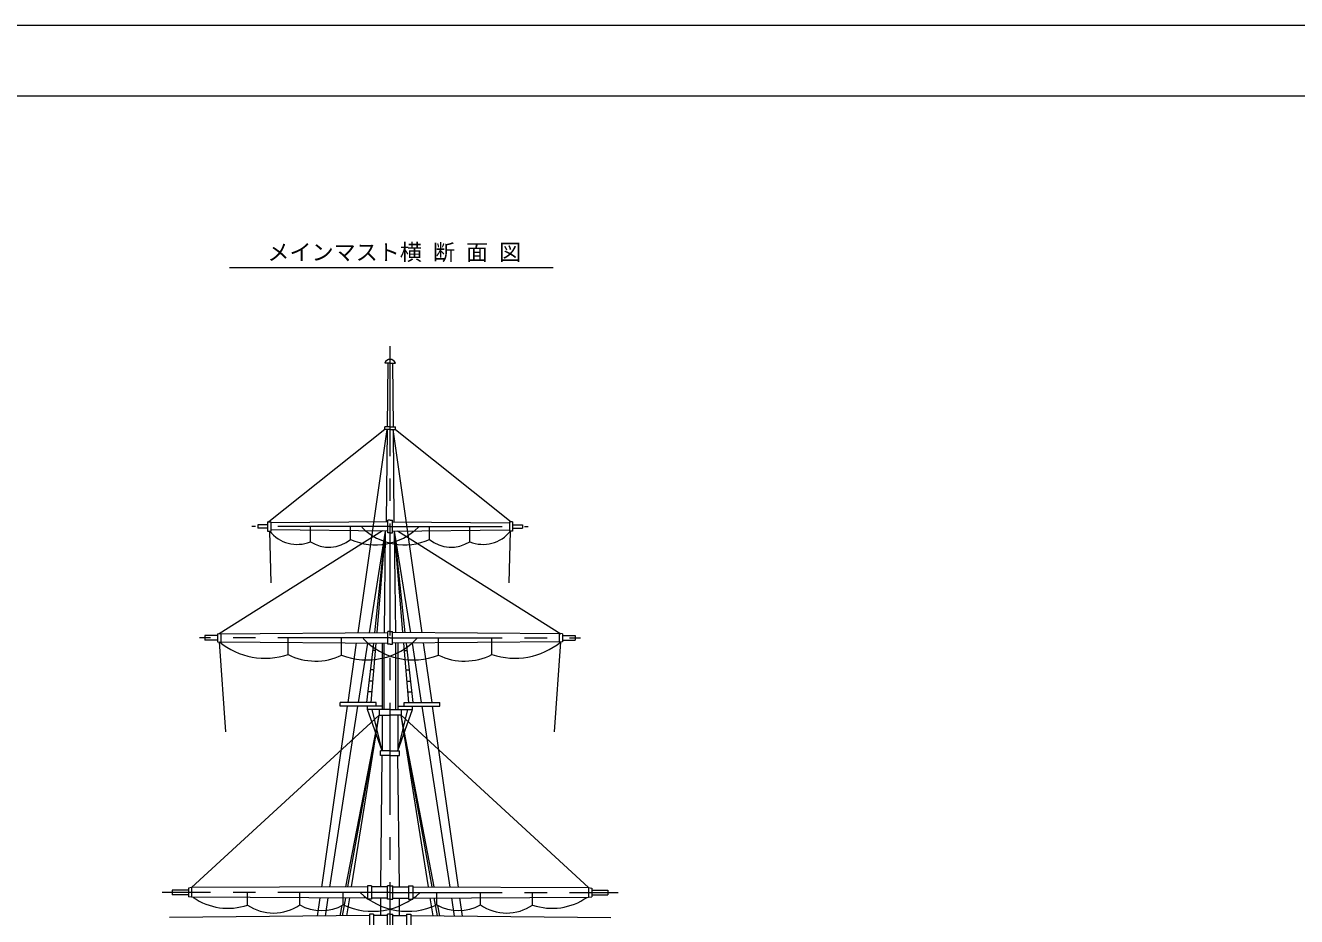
# Model space of a CAD drawing. Units: millimetres, scale not verified. Extents: x -51050 to 51050, y -29700 to 29700.
# Drawn here: x -9960 to 26034, y 4465 to 29700 of the extents above; entities that cross this region are included whole.
import ezdxf
from ezdxf.enums import TextEntityAlignment as Align

# ---------------------------------------------------------------- set-up
doc = ezdxf.new("R2010")
doc.units = ezdxf.units.MM
doc.header["$LTSCALE"] = 100
doc.linetypes.add('USER1', pattern=[50.8, 31.75, -6.35, 6.35, -6.35])
for name, color, linetype, lineweight in [('0-3_keijou', 7, 'Continuous', 18), ('0-4_frame', 7, 'Continuous', 18), ('0-5_text', 7, 'Continuous', 18), ('0-6_center', 7, 'USER1', 18)]:
    doc.layers.add(name, color=color, linetype=linetype, lineweight=lineweight)
doc.styles.add('ＭＳ ゴシック', font='')
doc.styles.get('ＭＳ ゴシック').set_extended_font_data('MS Gothic')

msp = doc.modelspace()

# ---------------------------------------------------------------- linework, layer by layer
at = {"layer": '0-3_keijou'}
for p, q in [((365, 20137.7), (215, 20137.7)), ((300, 20137.7), (280, 18337.7)), ((365, 20137.7), (515, 20137.7)), ((430, 20137.7), (450, 18337.7)), ((215, 18257.7), (-3063, 15642.2)), ((-542.3, 12500.5), (279.3, 18257.7)), ((365, 18337.7), (215, 18337.7)), ((279.3, 18257.7), (256.2, 15641.8)), ((365, 18337.7), (515, 18337.7)), ((450.7, 18257.7), (473.8, 15641.8)), ((1272.2, 12500.5), (450.7, 18257.7)), ((515, 18257.7), (3793, 15642.2)), ((-3103.7, 15562.2), (-3383.7, 15562.2)), ((-3383.7, 15562.2), (-3383.7, 15462.2)), ((-3103.7, 15642.2), (-3013.7, 15642.2)), ((298, 15642.2), (-3013.7, 15612.2)), ((-3013.7, 15642.2), (-3013.7, 15382.2)), ((-1891.1, 15080.6), (-1891.1, 15512.2)), ((-751, 15142.3), (-751, 15512.2)), ((365, 15692.2), (298, 15692.2)), ((298, 15332.2), (298, 15692.2)), ((365, 15692.2), (432, 15692.2)), ((432, 15332.2), (432, 15692.2)), ((432, 15642.2), (3743.6, 15612.2)), ((1481, 15142.3), (1481, 15512.2)), ((2621.1, 15080.6), (2621.1, 15512.2)), ((3743.6, 15642.2), (3743.6, 15382.2)), ((3833.6, 15642.2), (3743.6, 15642.2)), ((3833.6, 15562.2), (4113.6, 15562.2)), ((4113.6, 15562.2), (4113.6, 15462.2)), ((153.4, 15383.5), (-4469.7, 12471.4)), ((-3103.7, 15462.2), (-3383.7, 15462.2)), ((-3005.9, 13914.8), (-3043.8, 15382.2)), ((298, 15382.2), (-3013.7, 15412.2)), ((-220.6, 12502.9), (237.8, 15382.7)), ((-65.4, 12504.1), (237.8, 15382.7)), ((-1.3, 12504.5), (237.8, 15382.7)), ((203.5, 12506), (237.8, 15382.7)), ((365, 15332.2), (298, 15332.2)), ((365, 15332.2), (432, 15332.2)), ((432, 15382.2), (3743.6, 15412.2)), ((950.5, 12502.9), (492.2, 15382.7)), ((795.4, 12504.1), (492.2, 15382.7)), ((731.3, 12504.5), (492.2, 15382.7)), ((526.4, 12506), (492.2, 15382.7)), ((576.5, 15383.5), (5199.6, 12471.4)), ((3735.9, 13914.8), (3773.8, 15382.2)), ((3833.6, 15462.2), (4113.6, 15462.2)), ((-4517.4, 12423.7), (-4876.4, 12423.7)), ((-4876.4, 12423.7), (-4876.4, 12289.7)), ((-4517.4, 12289.7), (-4876.4, 12289.7)), ((-4517.4, 12471.1), (298, 12506.7)), ((-4517.4, 12471.7), (-4517.4, 12241.7)), ((-4517.4, 12242.4), (298, 12206.7)), ((-4289.8, 9692.3), (-4467.3, 12242)), ((-4427.4, 12471.7), (-4427.4, 12241.7)), ((-2519.5, 11884.4), (-2519.5, 12356.7)), ((-1007.3, 11867.1), (-1007.3, 12356.7)), ((365, 12536.7), (298, 12536.7)), ((298, 12176.7), (298, 12536.7)), ((365, 12536.7), (432, 12536.7)), ((432, 12176.7), (432, 12536.7)), ((5247.4, 12471.1), (432, 12506.7)), ((5247.4, 12242.4), (432, 12206.7)), ((1737.2, 11867.1), (1737.2, 12356.7)), ((3249.4, 11884.4), (3249.4, 12356.7)), ((5019.7, 9692.3), (5197.2, 12242)), ((5157.4, 12471.7), (5157.4, 12241.7)), ((5247.4, 12471.7), (5247.4, 12241.7)), ((5247.4, 12423.7), (5606.4, 12423.7)), ((5247.4, 12289.7), (5606.4, 12289.7)), ((5606.4, 12423.7), (5606.4, 12289.7)), ((-824.2, 10525.2), (-583.3, 12213.3)), ((-528, 10525.2), (-267.1, 12210.9)), ((-290.7, 10525.2), (-96.4, 12209.7)), ((-167.1, 10525.2), (-25.9, 12209.1)), ((-43.4, 12000.2), (-120.6, 12000.2)), ((141.7, 12207.9), (141.7, 10333.2)), ((200, 10333.2), (200, 12207.5)), ((365, 12176.7), (298, 12176.7)), ((365, 12176.7), (432, 12176.7)), ((530, 10333.2), (530, 12207.5)), ((588.2, 12207.9), (588.2, 10333.2)), ((897.1, 10525.2), (755.8, 12209.1)), ((773.3, 12000.2), (850.5, 12000.2)), ((1020.7, 10525.2), (826.4, 12209.7)), ((1258, 10525.2), (997, 12210.9)), ((1554.1, 10525.2), (1313.2, 12213.3)), ((-89.5, 11450.2), (-184, 11450.2)), ((819.5, 11450.2), (914, 11450.2)), ((-141.3, 10833.2), (-255.2, 10833.2)), ((-116.6, 11127.2), (-221.3, 11127.2)), ((846.6, 11127.2), (951.2, 11127.2)), ((871.2, 10833.2), (985.1, 10833.2)), ((-30, 10525.2), (-1045, 10525.2)), ((-1045, 10422.2), (-1045, 10525.2)), ((-30, 10422.2), (-30, 10525.2)), ((760, 10525.2), (1775, 10525.2)), ((760, 10422.2), (760, 10525.2)), ((1775, 10422.2), (1775, 10525.2)), ((55, 10171.2), (-5254.1, 5285.7)), ((-1569.7, 5300.4), (-838.9, 10422.2)), ((-1336.8, 5301.3), (-544, 10422.2)), ((141.7, 10422.2), (-1045, 10422.2)), ((-887.8, 5303.1), (55, 10171.2)), ((-830.2, 5303.3), (55, 10171.2)), ((-723.7, 5303.8), (55, 10171.2)), ((-273, 10333.2), (-273, 10422.2)), ((55, 10333.2), (-273, 10333.2)), ((141.7, 9154.2), (-273, 10333.2)), ((141.7, 9154.2), (-141.1, 10333.2)), ((141.7, 10171.2), (141.7, 9154.2)), ((588.2, 10422.2), (1775, 10422.2)), ((588.2, 9154.2), (1003, 10333.2)), ((588.2, 9154.2), (871.1, 10333.2)), ((588.2, 10171.2), (588.2, 9154.2)), ((675, 10333.2), (1003, 10333.2)), ((675, 10171.2), (5984.1, 5285.7)), ((1560.1, 5303.3), (675, 10171.2)), ((1617.7, 5303.1), (675, 10171.2)), ((1453.7, 5303.8), (675, 10171.2)), ((1003, 10333.2), (1003, 10422.2)), ((2066.7, 5301.3), (1273.9, 10422.2)), ((2299.7, 5300.4), (1568.8, 10422.2)), ((365, 9154.2), (95, 9154.2)), ((99.5, 5307.1), (142.7, 9027.2)), ((365, 9154.2), (635, 9154.2)), ((630.5, 5307.1), (587.3, 9027.2)), ((-5344.1, 5214.7), (-5804.1, 5214.7)), ((-5804.1, 5214.7), (-5804.1, 5080.7)), ((-5344.1, 5080.7), (-5804.1, 5080.7)), ((-5254.1, 5285.7), (-5344.1, 5273.7)), ((-5344.1, 5273.7), (-5344.1, 5021.7)), ((-276.9, 5305.6), (-5254.1, 5285.7)), ((-5254.1, 5285.7), (-5254.1, 5009.7)), ((-3671.1, 4791.7), (-3671.1, 5147.7)), ((-2194.2, 4794.6), (-2194.2, 5147.7)), ((-959, 4794.3), (-959, 5147.7)), ((-157.9, 5333.7), (-276.9, 5333.7)), ((-276.9, 5333.7), (-276.9, 4961.7)), ((-157.9, 5333.7), (-157.9, 4961.7)), ((291, 5307.8), (-157.9, 5306)), ((365, 5333.7), (291, 5333.7)), ((291, 4961.7), (291, 5333.7)), ((365, 5333.7), (439, 5333.7)), ((439, 4961.7), (439, 5333.7)), ((439, 5307.8), (887.8, 5306)), ((887.8, 5333.7), (1006.8, 5333.7)), ((887.8, 5333.7), (887.8, 4961.7)), ((1006.8, 5333.7), (1006.8, 4961.7)), ((1006.8, 5305.6), (5984.1, 5285.7)), ((1688.9, 4794.3), (1688.9, 5147.7)), ((2924.1, 4794.6), (2924.1, 5147.7)), ((4401.1, 4791.7), (4401.1, 5147.7)), ((5984.1, 5285.7), (5984.1, 5009.7)), ((5984.1, 5285.7), (6074.1, 5273.7)), ((6074.1, 5273.7), (6074.1, 5021.7)), ((6074.1, 5080.7), (6534.1, 5080.7)), ((-5254.1, 5009.7), (-5344.1, 5021.7)), ((-276.9, 4990.2), (-5254.1, 5009.7)), ((-1687.3, 4476.7), (-1613.2, 4995.4)), ((-1464.1, 4478.8), (-1384.3, 4994.5)), ((-1046.6, 4482.9), (-989.5, 4777.9)), ((-979.2, 4483.5), (-886.6, 4992.6)), ((-854.8, 4484.7), (-773.6, 4992.1)), ((-157.9, 4961.7), (-276.9, 4961.7)), ((291, 4988), (-157.9, 4989.7)), ((99.5, 4493.9), (99.5, 4988.7)), ((365, 4961.7), (291, 4961.7)), ((365, 4961.7), (439, 4961.7)), ((439, 4988), (887.8, 4989.7)), ((630.5, 4493.9), (630.5, 4988.7)), ((887.8, 4961.7), (1006.8, 4961.7)), ((1006.8, 4990.2), (5984.1, 5009.7)), ((1584.7, 4484.7), (1503.5, 4992.1)), ((1709.1, 4483.5), (1616.6, 4992.6)), ((1776.6, 4482.9), (1719.4, 4777.9)), ((2194, 4478.8), (2114.2, 4994.5)), ((2417.2, 4476.7), (2343.2, 4995.4)), ((5984.1, 5009.7), (6074.1, 5021.7)), ((-220.1, 4490.8), (-5883.4, 4436.2)), ((-101.1, 4531.6), (-220.1, 4531.6)), ((-220.1, 4531.6), (-220.1, 4045.6)), ((291, 4495.8), (-101.1, 4492)), ((365, 4531.6), (291, 4531.6)), ((365, 4531.6), (439, 4531.6)), ((439, 4495.8), (831, 4492)), ((831, 4531.6), (950, 4531.6)), ((950, 4531.6), (950, 4045.6)), ((950, 4490.8), (6613.4, 4436.2))]:
    msp.add_line(p, q, dxfattribs=at)
for points in [[(365, 18257.7), (215, 18257.7), (215, 18337.7)], [(365, 18257.7), (515, 18257.7), (515, 18337.7)], [(-3103.7, 15642.2), (-3103.7, 15382.2), (-3013.7, 15382.2)], [(3833.6, 15642.2), (3833.6, 15382.2), (3743.6, 15382.2)], [(365, 10333.2), (55, 10333.2), (55, 10171.2), (365, 10171.2)], [(365, 10333.2), (675, 10333.2), (675, 10171.2), (365, 10171.2)], [(365, 9027.2), (95, 9027.2), (95, 9154.2)], [(365, 9027.2), (635, 9027.2), (635, 9154.2)], [(6074.1, 5214.7), (6534.1, 5214.7), (6534.1, 5080.7)], [(-101.1, 4531.6), (-101.1, 4045.6), (-220.1, 4045.6)], [(365, 4045.6), (291, 4045.6), (291, 4531.6)], [(365, 4045.6), (439, 4045.6), (439, 4531.6)], [(831, 4531.6), (831, 4045.6), (950, 4045.6)]]:
    msp.add_lwpolyline(points, dxfattribs=at)
for centre, radius, start, end in [((365, 20083.1), 159.6, 90, 159.98404), ((365, 20083.1), 159.6, 20.01596, 90), ((-46.3, 16726.8), 1734.1, 246.02203, 314.42609), ((776.3, 16726.8), 1734.1, 225.57391, 293.97797), ((-2270.4, 15985.5), 981.1, 217.97738, 292.74417), ((-1363.3, 15891.4), 967.4, 236.93361, 309.2613), ((2093.2, 15891.4), 967.4, 230.7387, 303.06639), ((3000.4, 15985.5), 981.1, 247.25583, 322.02262), ((-3166.5, 13843.7), 2063.3, 230.9181, 288.275), ((-291.4, 13686), 1954.7, 248.51505, 316.52078), ((1021.3, 13686), 1954.7, 223.47922, 291.48495), ((3896.4, 13843.7), 2063.3, 251.725, 309.0819), ((-1745.8, 13404.3), 1705.5, 243.02379, 295.66005), ((2475.8, 13404.3), 1705.5, 244.33995, 296.97621), ((-135.1, 6596), 1981.1, 245.42657, 312.88207), ((865.1, 6596), 1981.1, 227.11793, 294.57343), ((-4226.2, 6425.5), 1725.5, 235.1465, 288.76454), ((-2934.8, 5876.6), 1311.2, 235.83547, 304.39084), ((-1576.3, 5904.9), 1270.7, 240.90688, 299.06844), ((2306.3, 5904.9), 1270.7, 240.93156, 299.09312), ((3664.7, 5876.6), 1311.2, 235.60916, 304.16453), ((4956.1, 6425.5), 1725.5, 251.23546, 304.8535)]:
    msp.add_arc(centre, radius, start, end, dxfattribs=at)
at = {"layer": '0-4_frame'}
for points in [[(-51050, -29700), (51050, -29700), (51050, 29700), (-51050, 29700)], [(-49050, -27700), (49050, -27700), (49050, 27700), (-49050, 27700)]]:
    msp.add_lwpolyline(points, close=True, dxfattribs=at)
at = {"layer": '0-5_text'}
msp.add_line((-4182.6, 22842.3), (4980.9, 22842.3), dxfattribs=at)
at = {"layer": '0-6_center'}
for p, q in [((365, -18055.2), (365, 20621)), ((365, 15512.2), (-3548.7, 15512.2)), ((365, 15512.2), (4278.6, 15512.2)), ((365, 12356.7), (-5031.4, 12356.7)), ((365, 12356.7), (5761.4, 12356.7)), ((365, 5147.7), (-6090, 5147.7)), ((365, 5147.7), (6820, 5147.7))]:
    msp.add_line(p, q, dxfattribs=at)

# ---------------------------------------------------------------- texts
at = {"layer": '0-5_text', "style": 'ＭＳ ゴシック'}
msp.add_text('メインマスト横 断 面 図', height=458.2, dxfattribs=at).set_placement((-3108.1, 22910.8), align=Align.BOTTOM_LEFT)

doc.saveas('drawing.dxf')
